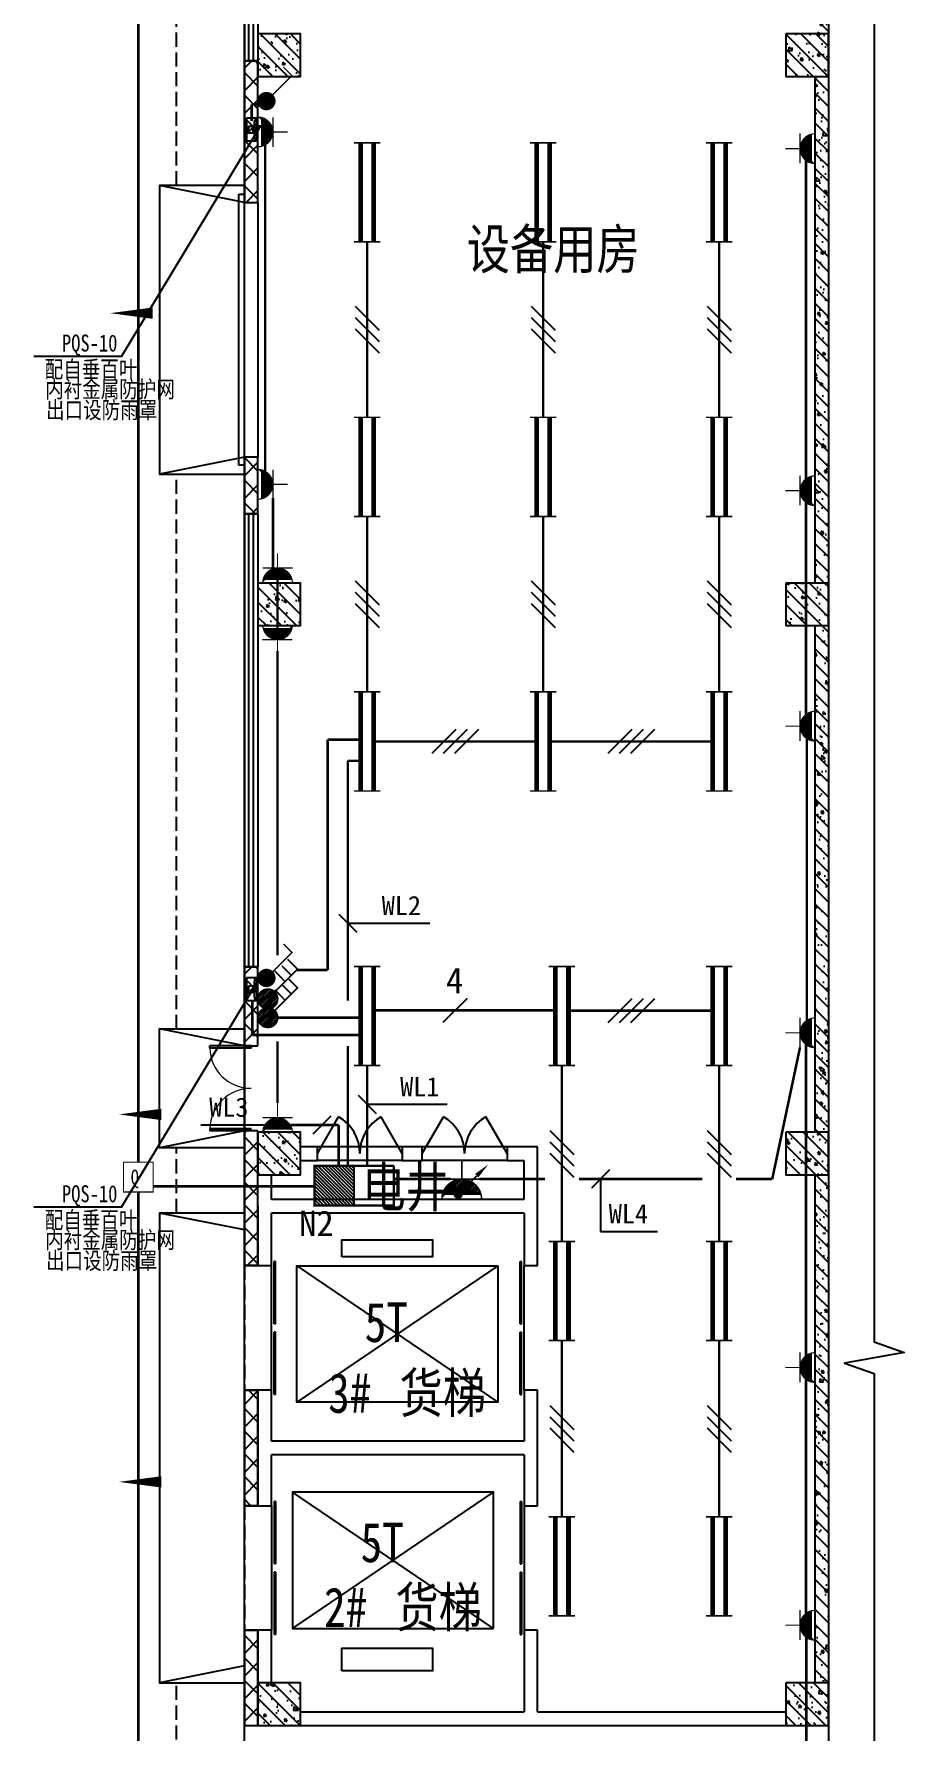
# Model space of a CAD drawing. Header units: millimetres. Extents: x -633009578 to 5705885, y -633235091 to 2571734.
# Drawn here: x 2745567 to 2760934, y 2340267 to 2370242 of the extents above; entities that cross this region are included whole.
import ezdxf

# ---------------------------------------------------------------- set-up
doc = ezdxf.new("R2010")
doc.units = ezdxf.units.MM
doc.header["$LTSCALE"] = 1000
doc.header["$MEASUREMENT"] = 0
doc.linetypes.add('DASH', pattern=[0.35, 0.25, -0.1])
doc.layers.get('0').update_dxf_attribs({"color": 9})
for name, color, linetype in [('3T_WOOD', 21, 'Continuous'), ('A-COLUM(柱)', 255, 'Continuous'), ('A-DI-S(箭头)', 76, 'Continuous'), ('A-DOOR(门）', 4, 'Continuous'), ('A-F-AREA(计算)', 5, 'Continuous'), ('A-HATH(填充)', 8, 'Continuous'), ('A-ST-O(室外)', 54, 'Continuous'), ('A-STAR(楼梯)', 51, 'Continuous'), ('A-TEXT(房间)', 243, 'Continuous'), ('A-WA-J(剪力墙)', 254, 'Continuous'), ('A-WALL(墙)', 255, 'Continuous'), ('A-WINDOW（窗）', 4, 'Continuous'), ('DUCT-排烟标注', 3, 'Continuous'), ('DUCT-排烟管设备', 7, 'Continuous'), ('DUCT-排风标注', 3, 'Continuous'), ('WALL', 9, 'Continuous'), ('电-弱电平面-箭头', 3, 'Continuous'), ('电-强电平面-标注', 3, 'Continuous'), ('电-强电平面-线缆', 3, 'Continuous'), ('设备-插座', 3, 'Continuous'), ('设备-照明', 3, 'Continuous'), ('设备-箱柜', 3, 'Continuous')]:
    doc.layers.add(name, color=color, linetype=linetype)
doc.styles.add('0HVAC', font='simhei.ttf', dxfattribs={"width": 0.8, "bigfont": 'hztxt.shx'})
doc.styles.add('ELEC-DIM', font='simhei.ttf')
doc.styles.add('IDQSTYLE', font='simhei.ttf', dxfattribs={"width": 0.707, "bigfont": 'hztxt.shx'})
doc.styles.get("Standard").update_dxf_attribs({"font": 'simhei.ttf', "bigfont": 'hztxt.shx'})
doc.styles.add('TXT', font='simhei.ttf', dxfattribs={"width": 0.8, "bigfont": 'hztxt.shx'})
pattern_1 = [(315, (0, 0), (132.5825214724777, 132.5825214724776), []), (320, (0, 0), (-47.06410123694653, -537.9451369505651), [56.25, -618.75]), (625, (0, 0), (564.1441002750089, 104.0635002097499), [45, -495]), (370.4514, (-3.922005000000009, -44.82876), (517.079656545715, -433.8820362855164), [47.8051425, -525.856584]), (316.1842, (150, -2.755455298081545e-14), (-124.1392607467639, -800.4307864692332), [84.375, -928.125]), (366.6356, (139.65501975, -66.70255875000004), (730.5884031753312, -700.9970291615274), [71.707716, -788.78475]), (621.1842000000001, (150, -2.755455298081545e-14), (730.588950693994, -700.9964588502198), [67.5, -742.5]), (291, (112.5, -75.00000000000001), (-301.9641679990041, -447.6802890888463), [56.25, -618.75]), (596, (112.5, -75.00000000000001), (543.8625337851396, -182.4864989411868), [45, -495]), (341.4514, (87.3362955, -112.30667475), (241.8978725324643, -630.1669714361175), [47.8051425, -525.856584]), (307.5, (0, 0), (249.6703903734836, -9.119891487967951), [0, -488.9999999999999, 0, -502.5, 0, -496.875]), (277.5, (0, 0), (295.8087839117703, -197.3021530816116), [0, -286.5, 0, -477.75, 0, -189.375]), (237.5, (3.072332657360922e-14, 167.25), (-16.91615380078498, -400.3668271293068), [0, -187.5, 0, -585, 0, -776.25]), (227.5, (4.450060306401695e-14, 242.25), (75.07873674923819, -437.3896270067897), [0, -243.75, 0, -388.5, 0, -551.25])]
pattern_2 = [(45, (-830357.9205473666, -3.184366441797465), (-200.0002033111466, 200.0002033111467), []), (135, (-830357.9205473666, -3.184366441797465), (-200.0002033111467, -200.0002033111466), [])]

# ---------------------------------------------------------------- blocks, each defined once
blk = doc.blocks.new('$WINLIB2D$00000001')
at = {"color": 0}
for points in [[(-0.4999999999999964, 0.5000000000000142), (-0.4999999999999964, -0.4999999999999858)], [(-0.4999999999999964, 0.5000000000000142), (0.5000000000000036, 0.5000000000000142)], [(0.5000000000000036, -0.4999999999999858), (0.5000000000000036, 0.5000000000000142)], [(0.5000000000000036, 0.1666666666666714), (-0.4999999999999964, 0.1666666666666714)], [(0.5000000000000036, -0.1666666666666572), (-0.4999999999999964, -0.1666666666666572)], [(-0.4999999999999964, -0.4999999999999858), (0.5000000000000036, -0.4999999999999858)]]:
    blk.add_lwpolyline(points, dxfattribs=at)
blk = doc.blocks.new('$DORLIB2D$00000127')
at = {"color": 0}
for points in [[(-0.5333333333328483, 0.7948983154366971), (-0.5333333333328483, 0.690405644187237)], [(-0.03333333333284827, 0.7948983154366971), (-0.5333333333328483, 0.7948983154366971)], [(-0.03333333333284827, 0.690405644187237), (-0.5333333333328483, 0.690405644187237)], [(-0.03333333333284827, 0.7948983154366971), (-0.03333333333284827, 0.690405644187237)], [(0.5333333333328483, 0.7948983154366971), (0.03333333333284827, 0.7948983154366971)], [(0.03333333333284827, 0.7948983154366971), (0.03333333333284827, 0.690405644187237)], [(0.5333333333328483, 0.690405644187237), (0.03333333333284827, 0.690405644187237)], [(0.5333333333328483, 0.7948983154366971), (0.5333333333328483, 0.690405644187237)], [(0.5, 0.4999999999999858), (-0.5, 0.4999999999999858)]]:
    blk.add_lwpolyline(points, dxfattribs=at)
blk = doc.blocks.new('$DorLib2D$00000126')
at = {"color": 0, "linetype": 'Continuous'}
for p, q in [((-0.5319999999956053, 0.5), (-0.5319999999956053, 0.900000000000091)), ((0.5320000000047003, 0.900000000000091), (0.5320000000047003, 0.5000000000002274))]:
    blk.add_line(p, q, dxfattribs=at)
at = {"color": 0, "linetype": 'DASH'}
for p, q in [((-0.5319999999956053, 0.900000000000091), (0.5320000000047003, 0.900000000000091)), ((-0.5319999999956053, 0.5), (0.5320000000047003, 0.5000000000002274))]:
    blk.add_line(p, q, dxfattribs=at)
blk = doc.blocks.new('$DorLib2D$00000231')
at = {"color": 0}
for p, q in [((-0.4999999999999947, 7.105427357601002e-15), (-0.2500000000000284, 0.4330127018921708)), ((0.5000000000000053, 7.105427357601002e-15), (0.250000000000032, 0.4330127018921708))]:
    blk.add_line(p, q, dxfattribs=at)
for centre, radius, start, end in [((-0.4999999999996803, 3.055333763768431e-13), 0.499999999999681, 0, 59.99999999996344), ((0.5000000000000426, -2.486899575160351e-14), 0.4999999999999835, 120.0000000000366, 180)]:
    blk.add_arc(centre, radius, start, end, dxfattribs=at)
blk = doc.blocks.new('$DorLib2D$00000002')
for p, q in [((-0.5, -5.684341886080802e-17), (-0.5000000000000007, 0.4875)), ((-0.4750000000000007, 0.4875), (-0.5000000000000007, 0.4875)), ((-0.475, -2.842170943040401e-17), (-0.4750000000000007, 0.4875)), ((0.475, -2.842170943040401e-17), (0.4750000000000007, 0.4875)), ((0.4750000000000007, 0.4875), (0.5000000000000007, 0.4875)), ((0.5, -5.684341886080802e-17), (0.5000000000000007, 0.4875)), ((-0.5, -5.684341886080802e-17), (-0.475, -2.842170943040401e-17)), ((0.5, -5.684341886080802e-17), (0.475, -2.842170943040401e-17))]:
    blk.add_line(p, q)
at = {"lineweight": 13}
for centre, start, end in [((-0.4875, -4.263256414560601e-17), 0, 88.53071641864632), ((0.4875, -4.263256414560601e-17), 91.4692835813537, 180)]:
    blk.add_arc(centre, 0.4875, start, end, dxfattribs=at)
blk = doc.blocks.new('_FZH')
h = blk.add_hatch()
h.set_pattern_fill('钢筋混凝土', color=256, scale=0.1, style=0)
h.set_pattern_definition([(45, (0, 0), (-0.1767766952966369, 0.1767766952966369), []), (50, (0, 0), (0.7172601826007535, -0.06275213498259512), [0.07500000000000001, -0.8250000000000001]), (355, (0, 0), (-0.138751333613, 0.7521921337000119), [0.06, -0.66]), (100.4514, (0.05977168000000001, -0.00522934), (0.5785093817140216, 0.6894395420609536), [0.06374019, -0.701142112]), (46.1842, (0, 0.2), (1.067241048625645, -0.1655190143290181), [0.1125, -1.2375]), (96.6356, (0.088936745, 0.186206693), (0.9346627055487033, 0.9741178709004418), [0.095610288, -1.051713]), (351.1842, (0, 0.2), (0.9346619451336272, 0.9741186009253247), [0.09000000000000001, -0.9900000000000001]), (21, (0.1, 0.15), (0.5969070521184617, -0.4026188906653388), [0.07500000000000001, -0.8250000000000001]), (326, (0.1, 0.15), (0.2433153319215824, 0.7251500450468529), [0.06, -0.66]), (71.4514, (0.149742233, 0.116448394), (0.84022262858149, 0.3225304967099524), [0.06374019, -0.701142112]), (37.50000000000001, (0, 0), (0.01215985531729062, 0.3328938538313115), [0, -0.652, 0, -0.67, 0, -0.6625000000000001]), (7.499999999999999, (0, 0), (0.2630695374421486, 0.3944117118823603), [0, -0.382, 0, -0.637, 0, -0.2525]), (-32.5, (-0.223, 0), (0.533822436172409, -0.02255487173437976), [0, -0.25, 0, -0.78, 0, -1.035]), (-42.5, (-0.323, 0), (0.5831861693423862, 0.1001049823323177), [0, -0.325, 0, -0.518, 0, -0.735])])
h.paths.add_polyline_path([(-0.5, -0.5), (0.5, -0.5), (0.5, 0.5), (-0.5, 0.5)])
blk.add_lwpolyline([(-0.5, -0.5), (0.5, -0.5), (0.5, 0.5), (-0.5, 0.5)], close=True)
blk = doc.blocks.new('负一层平面图9')
h = blk.add_hatch()
h.set_pattern_fill('钢筋混凝土', color=256, scale=75, angle=270, style=0)
h.set_pattern_definition(pattern_1)
h.paths.add_polyline_path([(1107326.098288365, 1687290.40672838), (1107566.098288365, 1687290.40672838), (1107566.098288361, 1696240.40672838), (1107326.098288363, 1696240.40672838)])
h = blk.add_hatch()
h.set_pattern_fill('钢筋混凝土', color=256, scale=75, angle=270, style=0)
h.set_pattern_definition(pattern_1)
h.paths.add_polyline_path([(1107326.098288366, 1677590.40672838), (1107566.098288366, 1677590.40672838), (1107566.098288361, 1686540.40672838), (1107326.098288365, 1686540.40672838)])
h = blk.add_hatch()
h.set_pattern_fill('钢筋混凝土', color=256, scale=75, angle=270, style=0)
h.set_pattern_definition(pattern_1)
h.paths.add_polyline_path([(1107326.098288368, 1667890.40672838), (1107566.098288368, 1667890.40672838), (1107566.098288361, 1676840.40672838), (1107326.098288366, 1676840.40672838)])
h = blk.add_hatch()
h.set_pattern_fill('钢筋混凝土', color=256, scale=75, angle=270, style=0)
h.set_pattern_definition(pattern_1)
h.paths.add_polyline_path([(1107566.09828836, 1667140.40672838), (1107326.09828836, 1667140.40672838), (1107326.098288361, 1658165.40672838), (1107566.098288361, 1658165.40672838)])
at = {"layer": 'A-HATH(填充)'}
h = blk.add_hatch(dxfattribs=at)
h.set_pattern_fill('多孔材料', color=256, scale=100, style=0)
h.set_pattern_definition(pattern_2)
h.paths.add_polyline_path([(1097251.09828836, 1686815.40672802), (1097251.09828836, 1684315.406728529), (1097491.09828836, 1684315.406728529), (1097491.09828836, 1686815.40672802)])
h = blk.add_hatch(dxfattribs=at)
h.set_pattern_fill('多孔材料', color=256, scale=100, style=0)
h.set_pattern_definition(pattern_2)
h.paths.add_polyline_path([(1097251.09828836, 1679815.406728529), (1097251.09828836, 1678815.406728529), (1097491.09828836, 1678815.406728529), (1097491.09828836, 1679815.406728529)])
h = blk.add_hatch(dxfattribs=at)
h.set_pattern_fill('多孔材料', color=256, scale=100, style=0)
h.set_pattern_definition(pattern_2)
h.paths.add_polyline_path([(1097251.09828836, 1670815.406728529), (1097251.09828836, 1669415.40672802), (1097491.09828836, 1669415.40672802), (1097491.09828836, 1670815.406728529)])
h = blk.add_hatch(dxfattribs=at)
h.set_pattern_fill('多孔材料', color=256, scale=100, style=0)
h.set_pattern_definition(pattern_2)
h.paths.add_polyline_path([(1097251.09828836, 1667915.406728529), (1097251.09828836, 1665535.406729037), (1097491.09828836, 1665535.406729037), (1097491.09828836, 1667915.406728529)])
h = blk.add_hatch(dxfattribs=at)
h.set_pattern_fill('多孔材料', color=256, scale=100, style=0)
h.set_pattern_definition(pattern_2)
h.paths.add_polyline_path([(1097251.09828836, 1663335.406729037), (1097251.09828836, 1661295.406728529), (1097491.09828836, 1661295.406728529), (1097491.09828836, 1663335.406729037)])
h = blk.add_hatch(dxfattribs=at)
h.set_pattern_fill('多孔材料', color=256, scale=100, style=0)
h.set_pattern_definition(pattern_2)
h.paths.add_polyline_path([(1097491.098288361, 1657415.40672838), (1097491.09828836, 1659095.406728529), (1097251.09828836, 1659095.406728529), (1097251.098288361, 1657415.40672838)])
at = {"layer": 'A-DI-S(箭头)'}
blk.add_lwpolyline([(1108377.552594071, 1727829.142712386), (1108377.552594071, 1664191.024720457), (1108902.552594071, 1663999.940347468), (1107852.552594071, 1663814.797017724), (1108377.552594071, 1663628.524720457), (1108377.552594071, 1599990.406728529)], dxfattribs=at)
for points in [[(1096544.794941775, 1682358.425277762, 0, 0, 0), (1094881.794941775, 1682358.425277762, 0, 200, 0), (1095631.794941775, 1682358.425277762, 0, 0, 0)], [(1096698.446246597, 1668206.33597418, 0, 0, 0), (1095035.446246597, 1668206.33597418, 0, 200, 0), (1095785.446246597, 1668206.33597418, 0, 0, 0)], [(1096698.446246597, 1661716.47294234, 0, 0, 0), (1095035.446246597, 1661716.47294234, 0, 200, 0), (1095785.446246597, 1661716.47294234, 0, 0, 0)]]:
    blk.add_lwpolyline(points, format="xyseb", dxfattribs=at)
at = {"layer": 'A-DOOR(门）'}
for p, q in [((1097491.098288361, 1684315.406728372), (1097491.098288361, 1679815.406728372)), ((1097251.098288361, 1669415.406728367), (1097251.098288361, 1667915.406728367)), ((1100041.098288415, 1667635.40672838), (1098541.098288415, 1667635.40672838)), ((1101891.098288387, 1667635.40672838), (1100391.098288387, 1667635.40672838)), ((1100041.098288415, 1667395.40672838), (1098541.098288415, 1667395.40672838)), ((1101891.098288387, 1667395.40672838), (1100391.098288387, 1667395.40672838))]:
    blk.add_line(p, q, dxfattribs=at)
at = {"layer": 'A-F-AREA(计算)'}
blk.add_lwpolyline([(1107566.098287924, 1589275.406728539), (1097251.098288353, 1589275.406728539), (1097251.098288353, 1725355.406728381), (1107566.098287924, 1725355.406728381)], close=True, dxfattribs=at)
at = {"layer": 'A-ST-O(室外)', "linetype": 'DASH'}
for points in [[(1096051.098288384, 1684615.406728667), (1096051.098288371, 1707015.406728445)], [(1096051.098288393, 1669715.406728217), (1096051.098288387, 1679515.407222659)], [(1096051.098288395, 1666465.406729073), (1096051.098288394, 1667615.406728372)], [(1096051.098288401, 1653665.406727061), (1096051.0982884, 1658165.40672838)]]:
    blk.add_lwpolyline(points, dxfattribs=at)
at = {"layer": 'A-STAR(楼梯)'}
for points in [[(1097251.098288362, 1684615.406728667), (1095751.098288362, 1684615.406728667), (1095751.098288362, 1679515.407222659), (1097251.098288355, 1679515.407222659)], [(1097251.098288354, 1684315.406728714), (1095751.098288351, 1684615.406234585)], [(1097251.098288354, 1679815.406728528), (1095751.098288351, 1679515.407222657)], [(1097251.098288367, 1667615.406728372), (1095751.098288367, 1667615.406728372), (1095751.098288367, 1669715.406728217), (1097251.098288361, 1669715.406728217)], [(1097251.09828836, 1669415.406728265), (1095751.098288356, 1669715.406234135)], [(1097251.09828836, 1667915.406728324), (1095751.098288356, 1667615.407222453)], [(1097251.098288362, 1666465.406729073), (1095751.098288362, 1666465.406729073), (1095751.098288362, 1658165.40672838), (1097251.098288355, 1658165.40672838)], [(1097251.098288354, 1666165.406729121), (1095751.098288351, 1666465.406234992)], [(1098175.743463216, 1665531.807054926), (1101725.743463216, 1663121.807054926)], [(1101725.743463216, 1665531.807054926), (1098175.743463216, 1663121.807054926)], [(1098103.962873291, 1659125.406728197), (1101653.962873291, 1661535.406728197)], [(1101653.962873291, 1659125.406728197), (1098103.962873291, 1661535.406728197)], [(1097251.098288365, 1658465.406234251), (1095751.098288362, 1658165.40672838)]]:
    blk.add_lwpolyline(points, dxfattribs=at)
for points in [[(1098972.214317867, 1665691.128077639), (1098972.214317867, 1665991.128077639), (1100572.214317867, 1665991.128077639), (1100572.214317867, 1665691.128077639)], [(1101725.743463216, 1665531.807054926), (1101725.743463216, 1663121.807054926), (1098175.743463216, 1663121.807054926), (1098175.743463216, 1665531.807054926)], [(1101653.962873291, 1659125.406728197), (1101653.962873291, 1661535.406728197), (1098103.962873291, 1661535.406728197), (1098103.962873291, 1659125.406728197)], [(1098972.214317867, 1658381.714975767), (1098972.214317867, 1658781.714975767), (1100572.214317867, 1658781.714975767), (1100572.214317867, 1658381.714975767)]]:
    blk.add_lwpolyline(points, close=True, dxfattribs=at)
at = {"layer": 'A-WA-J(剪力墙)'}
for p, q in [((1107326.098288399, 1686540.406727959), (1107326.098288395, 1677590.40672861)), ((1107566.098288349, 1686540.406727959), (1107566.098288406, 1677590.40672861)), ((1107326.098288363, 1676840.406727959), (1107326.098288388, 1667890.406727959)), ((1107566.098288363, 1676840.406727959), (1107566.098288399, 1667890.406727959)), ((1107326.098288389, 1667140.40672861), (1107326.098288361, 1658165.40672838)), ((1107566.098288389, 1667140.40672861), (1107566.098288361, 1658165.40672838))]:
    blk.add_line(p, q, dxfattribs=at)
at = {"layer": 'A-WALL(墙)'}
for p, q in [((1098541.098288591, 1667635.406728355), (1098241.09828792, 1667635.406728121)), ((1098541.098288591, 1667395.406728396), (1098541.098288591, 1667635.406728355)), ((1100391.098288083, 1667635.406728368), (1100041.098288591, 1667635.406728365)), ((1100041.098288591, 1667635.406728365), (1100041.098288591, 1667395.406728411)), ((1100391.098288083, 1667395.406728415), (1100391.098288083, 1667635.406728368)), ((1102431.098288768, 1667635.406728412), (1101891.098288591, 1667635.406728378)), ((1101891.098288591, 1667635.406728378), (1101891.098288591, 1667395.406728429)), ((1102431.098288655, 1666585.406729079), (1102431.098288768, 1667635.406728412)), ((1098241.09828792, 1667395.406728473), (1098541.098288591, 1667395.406728396)), ((1100041.098288591, 1667395.406728411), (1100391.098288083, 1667395.406728415)), ((1101891.098288591, 1667395.406728429), (1102191.098288587, 1667395.406728424)), ((1102191.098288587, 1666705.406729023), (1102191.098288587, 1667395.406728424)), ((1097491.098288421, 1666585.406729079), (1097491.098288421, 1667140.40672838)), ((1097731.098289026, 1666705.406729023), (1097731.098288421, 1667140.40672838)), ((1102191.098288587, 1666705.406729023), (1097731.098289026, 1666705.406729023)), ((1097491.098288421, 1666585.406729079), (1097491.098288383, 1665535.406729038)), ((1097731.098288267, 1665535.406729037), (1097731.098288355, 1666465.406729058)), ((1102191.09828859, 1666465.406729058), (1097731.098288355, 1666465.406729058)), ((1102191.09828859, 1666465.406729058), (1102191.098288604, 1665535.406729546)), ((1102431.098288563, 1665535.406729546), (1102431.098288655, 1666585.406729079)), ((1097491.098288383, 1665535.406729038), (1097731.098288267, 1665535.406729037)), ((1102191.098288604, 1665535.406729546), (1102431.098288563, 1665535.406729546)), ((1097731.098288267, 1663335.406729037), (1097491.098288383, 1663335.406729038)), ((1097491.098288383, 1663335.406729038), (1097491.098288421, 1662315.40672858)), ((1097731.098288355, 1662435.406728574), (1097731.098288267, 1663335.406729037)), ((1102431.098288563, 1663335.406729038), (1102191.098288604, 1663335.406729037)), ((1102191.098288604, 1663335.406729037), (1102191.098288591, 1662435.406728574)), ((1102431.098288656, 1662315.40672858), (1102431.098288563, 1663335.406729038)), ((1102191.098288591, 1662435.406728574), (1097731.098288355, 1662435.406728574)), ((1097491.098288421, 1662315.40672858), (1097491.098288399, 1661295.406728529)), ((1097731.098288472, 1661295.406728529), (1097731.098288481, 1662195.406728599)), ((1102191.098288613, 1662195.406728599), (1097731.098288481, 1662195.406728599)), ((1102191.098288613, 1662195.406728599), (1102191.098288648, 1661295.40672802)), ((1102431.098288701, 1661295.40672802), (1102431.098288656, 1662315.40672858)), ((1097491.098288399, 1661295.406728529), (1097731.098288472, 1661295.406728529)), ((1102191.098288648, 1661295.40672802), (1102431.098288701, 1661295.40672802)), ((1097731.098288439, 1659095.40672802), (1097491.098288399, 1659095.40672802)), ((1097491.098288399, 1659095.40672802), (1097491.098288357, 1658165.40672861)), ((1097731.098288633, 1658165.40672861), (1097731.098288439, 1659095.40672802)), ((1102431.098288677, 1659095.40672802), (1102191.098288648, 1659095.40672802)), ((1102191.098288648, 1659095.40672802), (1102191.098288614, 1657655.406728375)), ((1102431.098288604, 1657655.406728338), (1102431.098288677, 1659095.40672802)), ((1098241.098288571, 1657655.406728452), (1102191.098288614, 1657655.406728375)), ((1102431.098288604, 1657655.406728338), (1106816.098288361, 1657655.406728398)), ((1098241.098288571, 1657415.406728391), (1102311.098288657, 1657415.406728399)), ((1102311.098288657, 1657415.406728399), (1106816.098288361, 1657415.406728398))]:
    blk.add_line(p, q, dxfattribs=at)
at = {"layer": 'A-WINDOW（窗）', "linetype": 'DASH'}
for p, q in [((1097491.098288361, 1665535.406729092), (1097251.098288361, 1665535.406729092)), ((1097251.098288361, 1665535.406729092, 800), (1097251.098288361, 1663335.406729092, 800)), ((1097251.098288361, 1663335.406729092), (1097491.098288361, 1663335.406729092)), ((1097491.098288361, 1661295.406728583), (1097251.098288361, 1661295.406728583)), ((1097251.098288361, 1661295.406728583, 800), (1097251.098288361, 1659095.406728583, 800)), ((1097251.098288361, 1659095.406728583), (1097491.098288361, 1659095.406728583))]:
    blk.add_line(p, q, dxfattribs=at)
at = {"layer": 'WALL'}
for p, q in [((1097251.09828836, 1686815.40672802), (1097251.09828836, 1684315.406728529)), ((1097491.09828836, 1686815.40672802), (1097251.09828836, 1686815.40672802)), ((1097491.09828836, 1684315.406728529), (1097491.09828836, 1686815.40672802)), ((1097251.09828836, 1684315.406728529), (1097491.09828836, 1684315.406728529)), ((1097251.09828836, 1679815.406728529), (1097251.09828836, 1678815.406728529)), ((1097491.09828836, 1679815.406728529), (1097251.09828836, 1679815.406728529)), ((1097491.09828836, 1678815.406728529), (1097491.09828836, 1679815.406728529)), ((1097251.09828836, 1678815.406728529), (1097491.09828836, 1678815.406728529)), ((1097251.09828836, 1670815.406728529), (1097251.09828836, 1669415.40672802)), ((1097491.09828836, 1670815.406728529), (1097251.09828836, 1670815.406728529)), ((1097491.09828836, 1669415.40672802), (1097491.09828836, 1670815.406728529)), ((1097251.09828836, 1669415.40672802), (1097491.09828836, 1669415.40672802)), ((1097251.09828836, 1667915.406728529), (1097251.09828836, 1665535.406729037)), ((1097491.09828836, 1667915.406728529), (1097251.09828836, 1667915.406728529)), ((1097491.09828836, 1665535.406729037), (1097491.09828836, 1667915.406728529)), ((1097251.09828836, 1665535.406729037), (1097491.09828836, 1665535.406729037)), ((1097251.09828836, 1663335.406729037), (1097251.09828836, 1661295.406728529)), ((1097491.09828836, 1663335.406729037), (1097251.09828836, 1663335.406729037)), ((1097491.09828836, 1661295.406728529), (1097491.09828836, 1663335.406729037)), ((1097251.09828836, 1661295.406728529), (1097491.09828836, 1661295.406728529)), ((1097491.09828836, 1659095.406728529), (1097251.09828836, 1659095.406728529)), ((1097251.09828836, 1659095.406728529), (1097251.098288361, 1657415.40672838)), ((1097491.098288361, 1657415.40672838), (1097491.09828836, 1659095.406728529)), ((1097251.098288361, 1657415.40672838), (1097491.098288361, 1657415.40672838))]:
    blk.add_line(p, q, dxfattribs=at)
at = {"layer": 'A-COLUM(柱)', "xscale": 750, "yscale": 750, "zscale": 750, "rotation": 270}
for p in [(1097866.098288361, 1686915.40672838), (1107191.098288361, 1686915.40672838), (1097866.098288361, 1677215.40672838), (1107191.098288361, 1677215.40672838), (1097866.098288361, 1667515.40672838), (1107191.098288368, 1667515.40672838), (1097866.098288361, 1657790.40672838), (1107191.098288361, 1657790.40672838)]:
    blk.add_blockref('_FZH', p, dxfattribs=at)
at = {"layer": 'A-DOOR(门）', "extrusion": (0, 0, -1)}
for name, p, xscale, yscale, zscale, rotation in [('$DorLib2D$00000126', (-1097371.098288361, 1682065.406728372), -4500, 240, 4500, 270), ('$DorLib2D$00000002', (-1097371.098288361, 1668665.406728367), -1500, 1500, 1500, 270), ('$DORLIB2D$00000127', (-1097611.098288421, 1664435.406729073), -2200, 240, 2200, 90.00000000000001), ('$DORLIB2D$00000127', (-1102311.098288656, 1664435.406729073), 2200, 240, 2200, 269.9999999999907)]:
    blk.add_blockref(name, p, dxfattribs=dict(at, xscale=xscale, yscale=yscale, zscale=zscale, rotation=rotation))
at = {"layer": 'A-DOOR(门）', "extrusion": (0, 0, -1), "xscale": -1500, "yscale": 1500, "zscale": 1500}
for p in [(-1099291.098288415, 1667515.40672838), (-1101141.098288387, 1667515.40672838)]:
    blk.add_blockref('$DorLib2D$00000231', p, dxfattribs=at)
at = {"layer": 'A-DOOR(门）', "yscale": 240, "zscale": 2200}
for p, xscale, rotation in [((1097611.098288421, 1660195.406728118), -2200, 270), ((1102311.098288656, 1660195.406728118), 2200, 90.00000000000838)]:
    blk.add_blockref('$DORLIB2D$00000127', p, dxfattribs=dict(at, xscale=xscale, rotation=rotation))
at = {"layer": 'A-WINDOW（窗）', "yscale": 240, "rotation": 270}
for p, xscale, zscale in [((1097371.098288361, 1695815.406728404), 18000, 18000), ((1097371.098288361, 1674815.40672849), 8000, 8000)]:
    blk.add_blockref('$WINLIB2D$00000001', p, dxfattribs=dict(at, xscale=xscale, zscale=zscale))
at = {"layer": 'A-TEXT(房间)', "color": 4, "style": 'TXT', "width": 0.8}
for s, p in [('设备用房', (1101178.936826035, 1683140.536405807)), ('电井', (1099335.008104631, 1666572.355193724)), ('5T', (1099377.233110188, 1664186.385846089)), ('3#', (1098730.992474876, 1662937.09524329)), ('货梯', (1099990.992474876, 1662937.09524329)), ('5T', (1099305.452520263, 1660297.643317109)), ('2#', (1098659.211884951, 1659152.0700907)), ('货梯', (1099919.211884951, 1659152.0700907))]:
    blk.add_text(s, height=700, dxfattribs=at).set_placement(p)
blk = doc.blocks.new('HC000067')
at = {"color": 0, "linetype": 'Continuous'}
for points, const_width in [([(6.25, 0.8328412808464349), (-6.250000000000057, 0.8328412808464349)], 0.6), ([(-6.250000000000057, 1.65), (-6.250000000000057, -1.650000000000057)], 0.2), ([(6.25, 1.65), (6.25, -1.650000000000057)], 0.2), ([(6.25, -0.8328412808464352), (-6.250000000000057, -0.8328412808464352)], 0.6)]:
    blk.add_lwpolyline(points, dxfattribs=dict(at, const_width=const_width))
at = {"color": 0, "style": 'IDQSTYLE', "width": 0.7}
blk.add_attdef('PSFHATT', (8.25, -1.650000000000057), '', height=2.5, dxfattribs=at)
blk = doc.blocks.new('*X155')
at = {"color": 0, "linetype": 'Continuous'}
for p, q in [((261.9988066744281, 135.850956910748), (263.2375091559566, 137.0896593922765)), ((262.0234026256783, 135.5927101495236), (263.4957559171792, 137.0650634410244)), ((262.0463461952987, 136.1813391440932), (262.9071269225657, 137.0421198713602)), ((262.0884022348038, 135.3748670461744), (263.7135990205094, 137.00006383188)), ((262.1829592200917, 135.1865813189878), (263.9018847477136, 136.9055068466096)), ((262.3023466942452, 135.0231260806666), (264.0653399860179, 136.7861193724393)), ((262.4446987243758, 134.8826353983226), (264.205830668362, 136.6437673423088)), ((262.6100901587723, 134.7651841202445), (264.3232819464568, 136.478375907929)), ((262.8005700291263, 134.6728212781239), (264.4156447885779, 136.2878960375755)), ((263.0211904412342, 134.6105989777572), (264.4778670889456, 136.0672756254685)), ((263.2836307586351, 134.5901965826834), (264.4982694840214, 135.8048353080697)), ((263.6234742990336, 134.6471974106073), (264.4412686561033, 135.464991767677))]:
    blk.add_line(p, q, dxfattribs=at)
blk = doc.blocks.new('HC000111')
at = {"color": 0, "linetype": 'Continuous', "const_width": 0.2}
for points in [[(0.8838834764831975, 2.133883476483163), (3.750000000000091, 5), (5.000000000000091, 3.75)], [(2.898879886034229, 4.275409520972289), (4.191507707965946, 3.019373591507303)], [(2.221789122165297, 3.388795923702901), (3.514416944097014, 2.132759994237858)]]:
    blk.add_lwpolyline(points, dxfattribs=at)
blk.add_lwpolyline([(0.8838834764833108, 0.3661165235168934, 0.1989123673796338), (1.250000000000034, 1.250000000000057, 0.1989123673796269), (0.8838834764832544, 2.13388347648322, 0.1989123673796352), (9.12880881998035e-14, 2.5, 0.1989123673796539), (-0.8838834764830719, 2.13388347648322, 0.1989123673796721), (-1.249999999999966, 1.250000000000057, 0.1989123673796564), (-0.8838834764831855, 0.3661165235168368, 0.198912367379673), (9.087175456556906e-14, 0, 0.198912367379652)], format="xyb", close=True, dxfattribs=at)
at = {"color": 0, "linetype": 'Continuous'}
blk.add_blockref('*X155', (-263.2487560761181, -134.5897099905746), dxfattribs=at)
at = {"color": 0, "style": 'IDQSTYLE', "width": 0.7}
blk.add_attdef('PSFHATT', (7.000000000000091, -1e-08), '', height=2.5, dxfattribs=at)
blk = doc.blocks.new('HC000820')
at = {"color": 0, "linetype": 'Continuous', "const_width": 0.2}
blk.add_lwpolyline([(-2.500000000000028, 2.5), (2.500000000000028, 2.5), (2.500000000000028, -2.5), (-2.500000000000028, -2.5)], close=True, dxfattribs=at)
at = {"color": 0, "style": 'IDQSTYLE', "width": 0.7}
for tag, p in [('Q', (-1.268656712207675, -1.250300357780837)), ('PSFHATT', (4.500000000000028, -2.5))]:
    blk.add_attdef(tag, p, '', height=2.5, dxfattribs=at)
blk = doc.blocks.new('*X164')
at = {"color": 0, "linetype": 'Continuous'}
for p, q in [((159.595646846908, 156.7672197221619), (159.6233466819307, 156.7949195571846)), ((159.6640079704214, 156.5527381332005), (159.9061893944054, 156.7949195571846)), ((159.747532531186, 156.3534199814905), (160.18903210688, 156.7949195571846)), ((159.8446775338837, 156.1677222717137), (160.4718748193546, 156.7949195571846)), ((159.9544025265515, 155.9946045519069), (160.7547175318292, 156.7949195571846)), ((160.0760273856543, 155.833386698535), (161.0375602443038, 156.7949195571846)), ((160.2091522122192, 155.6836688126253), (161.3204029567785, 156.7949195571846)), ((160.3536147760518, 155.5452886639833), (161.6032456692531, 156.7949195571846)), ((160.5094741859558, 155.4183053614127), (161.8860883817277, 156.7949195571846)), ((160.6770167777584, 155.3030052407406), (162.1689310942023, 156.7949195571846)), ((160.8567856433337, 155.1999313938414), (162.451773806677, 156.7949195571846)), ((161.0496413096342, 155.1099443476672), (162.7346165191516, 156.7949195571846)), ((161.2568708631404, 155.0343311886988), (163.0174592316262, 156.7949195571846)), ((161.4803825063601, 154.9750001194438), (163.3003019441008, 156.7949195571846)), ((161.7230685552892, 154.9348434558983), (163.5831446565754, 156.7949195571846)), ((161.9895441276247, 154.9184763157592), (163.86598736905, 156.7949195571846)), ((162.2878715788766, 154.9339610545365), (164.4937876543064, 157.1398771299663)), ((162.6346011340941, 154.9978478972794), (164.4299008115636, 156.7931475747489)), ((163.0778250055067, 155.1582290562173), (164.2695196526256, 156.3499237033363))]:
    blk.add_line(p, q, dxfattribs=at)
blk = doc.blocks.new('HC000134')
at = {"color": 0, "linetype": 'Continuous', "const_width": 0.2}
blk.add_lwpolyline([(-2.5, 5, 0.198912367379654), (-1.767766952966213, 3.232233047033674, 0.1989123673796558), (-4.592273826913179e-16, 2.5, 0.1989123673796559), (1.767766952966213, 3.232233047033674, 0.1989123673796541), (2.5, 4.999999999999999)], format="xyb", dxfattribs=at)
for points in [[(-2.421006983541702, 4.37652170395188), (2.421006983541702, 4.37652170395188)], [(-2.549372027147456, 2.476391871554483), (2.483025305961291, 2.476391871554483)], [(0, 2.5), (0, 0)]]:
    blk.add_lwpolyline(points, dxfattribs=at)
at = {"color": 0, "linetype": 'Continuous'}
blk.add_blockref('*X164', (-162.0093508556101, -152.4183978532327), dxfattribs=at)
at = {"color": 0, "style": 'IDQSTYLE', "width": 0.7}
blk.add_attdef('PSFHATT', (4.500000010000001, 0), '', height=2.5, dxfattribs=at)
blk = doc.blocks.new('*X153')
at = {"color": 0, "linetype": 'Continuous'}
for p, q in [((234.7655414724513, 317.9212989399893), (239.3433150387835, 322.4990725063215)), ((234.7655414724513, 318.3455630087012), (238.9190509700716, 322.4990725063215)), ((234.7655414724513, 318.7698270774131), (238.4947869013596, 322.4990725063215)), ((234.7655414724513, 319.1940911461251), (238.0705228326477, 322.4990725063215)), ((234.7655414724513, 319.618355214837), (237.6462587639358, 322.4990725063215)), ((234.7655414724513, 320.0426192835489), (237.2219946952239, 322.4990725063215)), ((234.7655414724513, 320.4668833522609), (236.797730626512, 322.4990725063215)), ((234.7655414724513, 320.8911474209728), (236.3734665578, 322.4990725063215)), ((234.7655414724513, 321.3154114896847), (235.9492024890881, 322.4990725063215)), ((234.7655414724513, 321.7396755583966), (235.5249384203761, 322.4990725063215)), ((234.7655414724513, 322.1639396271086), (235.1006743516642, 322.4990725063215)), ((234.7675791074955, 317.4990725063215), (239.7655414724513, 322.4970348712774)), ((235.1918431762074, 317.4990725063215), (239.7655414724513, 322.0727708025654)), ((235.6161072449193, 317.4990725063215), (239.7655414724513, 321.6485067338535)), ((236.0403713136312, 317.4990725063215), (239.7655414724513, 321.2242426651416)), ((236.4646353823431, 317.4990725063215), (239.7655414724513, 320.7999785964296)), ((236.8888994510551, 317.4990725063215), (239.7655414724513, 320.3757145277177)), ((237.313163519767, 317.4990725063215), (239.7655414724513, 319.9514504590058)), ((237.7374275884789, 317.4990725063215), (239.7655414724513, 319.5271863902939)), ((238.1616916571909, 317.4990725063215), (239.7655414724513, 319.1029223215819)), ((238.5859557259028, 317.4990725063215), (239.7655414724513, 318.67865825287)), ((239.0102197946147, 317.4990725063215), (239.7655414724513, 318.2543941841581)), ((239.4344838633266, 317.4990725063215), (239.7655414724513, 317.8301301154461))]:
    blk.add_line(p, q, dxfattribs=at)
blk = doc.blocks.new('HC000435')
at = {"color": 0, "linetype": 'Continuous'}
blk.add_line((2.5, 0), (-2.5, 0), dxfattribs=at)
at = {"color": 0, "linetype": 'Continuous', "const_width": 0.3}
for points in [[(2.5, 0), (2.5, 5), (-2.5, 5)], [(-2.5, 5), (-2.5, 0)], [(-2.5, 0), (-2.5, -5), (2.5, -5), (2.5, 0)]]:
    blk.add_lwpolyline(points, dxfattribs=at)
at = {"color": 0, "linetype": 'Continuous'}
blk.add_blockref('*X153', (-237.2655414724513, -322.4990725063215), dxfattribs=at)
at = {"color": 0, "style": 'IDQSTYLE', "width": 0.7}
blk.add_attdef('PSFHATT', (4.500000000000028, -5), '', height=2.5, dxfattribs=at)
blk = doc.blocks.new('*X130')
at = {"color": 0, "linetype": 'Continuous'}
for p, q in [((192.587376364835, 446.7215535232801), (193.8713933576327, 448.0055705160779)), ((192.6509968705344, 446.3609099602676), (194.2320369206452, 447.9419500103785)), ((192.6864539319484, 447.2448951591055), (193.3480517218074, 447.9064929489645)), ((192.7889704286661, 446.0746194496875), (194.5183274312254, 447.8039764522467)), ((192.9823694457329, 445.8437543980423), (194.7491924828706, 447.61057743518)), ((193.2275231399996, 445.664644023597), (194.9283028573159, 447.3654237409133)), ((193.5311577474, 445.5440145622856), (195.0489323186273, 447.0617891335129)), ((193.9202347052458, 445.5088274514194), (195.0841194294935, 446.6727121756671)), ((194.6075199946775, 445.7718486721392), (194.8210982087737, 445.9854268862354))]:
    blk.add_line(p, q, dxfattribs=at)
blk = doc.blocks.new('HC001441')
at = {"color": 0, "linetype": 'Continuous'}
blk.add_line((0, -0.05776119327242668), (3.105492900474815, 3.117216328523909), dxfattribs=at)
blk.add_lwpolyline([(3.105492900474815, 3.117216328523909, 0.8, 0, 0), (5.057392361378561, 5.003787405167827, 0, 0, 0)], format="xyseb", dxfattribs=at)
blk.add_circle((0, 0), 0.625, dxfattribs=at)
at = {"color": 0, "linetype": 'Continuous', "xscale": 0.5, "yscale": 0.5, "zscale": 0.5}
blk.add_blockref('*X130', (-96.91845018383279, -223.3780232566237), dxfattribs=at)
at = {"color": 0, "style": 'IDQSTYLE', "width": 0.7}
blk.add_attdef('PSFHATT', (7.057392361378561, -0.62500001), '', height=2.5, dxfattribs=at)
blk = doc.blocks.new('$轴流风机$00000011')
for p, q in [((-500, 500, 1e-08), (-500, -500, 1e-08)), ((500, 500, 1e-08), (-500, 500, 1e-08)), ((-339.4800092864898, 134.6796910074772, 1e-08), (-339.4800092864898, -134.6796910074772, 1e-08)), ((87.95522044965765, 134.6796910074772, 1e-08), (-339.4800092864898, 134.6796910074772, 1e-08)), ((87.95522044965765, -134.6796910074772, 1e-08), (87.95522044965765, 134.6796910074772, 1e-08)), ((87.95522044965765, 0, 1e-08), (288.4946038684575, 0, 1e-08)), ((500, -500, 1e-08), (500, 500, 1e-08)), ((-500, -500, 1e-08), (500, -500, 1e-08)), ((-339.4800092864898, -134.6796910074772, 1e-08), (87.95522044965765, -134.6796910074772, 1e-08))]:
    blk.add_line(p, q)
for centre, radius, start, end in [((633.07206670288, 238.2729985965852, 1e-08), 465.0358888982827, 168.1126115914812, 180), ((633.07206670288, 238.2729985965852, 1e-08), 465.0358888974643, 180, 191.8873884085187), ((462.4428888200782, 274.1909822780144, 1e-08), 290.6672624295167, 153.0603398671826, 168.1126115914812), ((462.4428888200782, 202.3550149151561, 1e-08), 290.6672624290152, 191.8873884085187, 206.9396601328174), ((355.1290658579092, 328.7278263123881, 1e-08), 170.2906702038428, 129.1821255884627, 153.0603398671826), ((355.1290658579092, 147.8181708826014, 1e-08), 170.2906702042031, 206.9396601328174, 230.8178744115374), ((288.4946038684575, 410.4818086252635, 1e-08), 64.8209345055534, 90, 129.1821255884627), ((288.4946038684575, 66.06418856972596, 1e-08), 64.82093450569862, 230.8178744115374, 270), ((288.4946038684575, 410.4818086252635, 1e-08), 64.82093450552276, 50.81787441153735, 90), ((288.4946038684575, 66.06418856972596, 1e-08), 64.82093450561933, 270, 309.1821255884627), ((221.8601418790058, 328.7278263123881, 1e-08), 170.2906702037323, 26.93966013281736, 50.81787441153735), ((221.8601418790058, 147.8181708826014, 1e-08), 170.2906702039885, 309.1821255884627, 333.0603398671827), ((114.5463189241127, 274.1909822780144, 1e-08), 290.6672624295164, 11.88738840851878, 26.93966013281736), ((114.5463189241127, 202.3550149151561, 1e-08), 290.6672624293529, 333.0603398671827, 348.1126115914813), ((-56.08285895868903, 238.2729985965852, 1e-08), 465.0358888982828, 0, 11.88738840851878), ((-56.08285895868903, 238.2729985965852, 1e-08), 465.035888898019, 348.1126115914813, 0), ((633.07206670288, -238.2729985965852, 1e-08), 465.0358888974643, 168.1126115914812, 180), ((633.07206670288, -238.2729985965852, 1e-08), 465.0358888982922, 180, 191.8873884085187), ((462.4428888200782, -202.3550149151561, 1e-08), 290.6672624290063, 153.0603398671826, 168.1126115914812), ((462.4428888200782, -274.1909822780144, 1e-08), 290.6672624295167, 191.8873884085187, 206.9396601328174), ((355.1290658579092, -147.8181708826014, 1e-08), 170.2906702042102, 129.1821255884627, 153.0603398671826), ((355.1290658579092, -328.7278263123881, 1e-08), 170.2906702038428, 206.9396601328174, 230.8178744115374), ((288.4946038684575, -66.06418856972596, 1e-08), 64.82093450570038, 90, 129.1821255884627), ((288.4946038684575, -410.4818086252635, 1e-08), 64.82093450555568, 230.8178744115374, 270), ((288.4946038684575, -66.06418856972596, 1e-08), 64.82093450561933, 50.81787441153735, 90), ((288.4946038684575, -410.4818086252635, 1e-08), 64.82093450552276, 270, 309.1821255884627), ((221.8601418790058, -147.8181708826014, 1e-08), 170.290670203996, 26.93966013281736, 50.81787441153735), ((221.8601418790058, -328.7278263123881, 1e-08), 170.2906702037334, 309.1821255884627, 333.0603398671827), ((114.5463189241127, -202.3550149151561, 1e-08), 290.6672624293437, 11.88738840851878, 26.93966013281736), ((114.5463189241127, -274.1909822780144, 1e-08), 290.6672624295169, 333.0603398671827, 348.1126115914813), ((-56.08285895868903, -238.2729985965852, 1e-08), 465.035888898019, 0, 11.88738840851878), ((-56.08285895868903, -238.2729985965852, 1e-08), 465.0358888982919, 348.1126115914813, 0)]:
    blk.add_arc(centre, radius, start, end)
for p in [(-500, 0, 1e-08), (500, 0, 1e-08)]:
    blk.add_point(p)
blk = doc.blocks.new('*X169')
at = {"color": 0, "linetype": 'Continuous'}
for p, q in [((261.9988066744281, 135.850956910748), (263.2375091559566, 137.0896593922765)), ((262.0234026256783, 135.5927101495236), (263.4957559171792, 137.0650634410244)), ((262.0463461952987, 136.1813391440932), (262.9071269225657, 137.0421198713602)), ((262.0884022348038, 135.3748670461744), (263.7135990205094, 137.00006383188)), ((262.1829592200917, 135.1865813189878), (263.9018847477136, 136.9055068466096)), ((262.3023466942452, 135.0231260806666), (264.0653399860179, 136.7861193724393)), ((262.4446987243758, 134.8826353983226), (264.205830668362, 136.6437673423088)), ((262.6100901587723, 134.7651841202445), (264.3232819464568, 136.478375907929)), ((262.8005700291263, 134.6728212781239), (264.4156447885779, 136.2878960375755)), ((263.0211904412342, 134.6105989777572), (264.4778670889456, 136.0672756254685)), ((263.2836307586351, 134.5901965826834), (264.4982694840214, 135.8048353080697)), ((263.6234742990336, 134.6471974106073), (264.4412686561033, 135.464991767677))]:
    blk.add_line(p, q, dxfattribs=at)
blk = doc.blocks.new('HC000097')
at = {"color": 0, "linetype": 'Continuous', "const_width": 0.2}
blk.add_lwpolyline([(0.8838834764831975, 2.133883476483163), (3.750000000000091, 5), (5.000000000000091, 3.75)], dxfattribs=at)
blk.add_lwpolyline([(0.8838834764833108, 0.3661165235168934, 0.1989123673796338), (1.250000000000034, 1.250000000000057, 0.1989123673796269), (0.8838834764832544, 2.13388347648322, 0.1989123673796352), (9.128895556154148e-14, 2.5, 0.1989123673796539), (-0.8838834764830719, 2.13388347648322, 0.1989123673796721), (-1.249999999999966, 1.250000000000057, 0.1989123673796564), (-0.8838834764831855, 0.3661165235168368, 0.198912367379673), (9.087175456556906e-14, 0, 0.198912367379652)], format="xyb", close=True, dxfattribs=at)
at = {"color": 0, "linetype": 'Continuous'}
blk.add_blockref('*X169', (-263.2487560761181, -134.5897099905746), dxfattribs=at)
at = {"color": 0, "style": 'IDQSTYLE', "width": 0.7}
blk.add_attdef('PSFHATT', (7.000000000000091, -1e-08), '', height=2.5, dxfattribs=at)

msp = doc.modelspace()

# ---------------------------------------------------------------- linework, layer by layer
at = {"layer": 'DUCT-排烟标注'}
for p, q in [((2747114.679414907, 2364544.276025762), (2749555.059047634, 2368597.517116864)), ((2747114.679414907, 2364544.276025762), (2745566.961507117, 2364544.276025762)), ((2747114.679414907, 2349518.686926618), (2749555.059047634, 2353571.928017721)), ((2747114.679414907, 2349518.686926618), (2745566.961507117, 2349518.686926618))]:
    msp.add_line(p, q, dxfattribs=at)
at = {"layer": 'DUCT-排风标注'}
for points in [[(2749322.955049491, 2368397.517116864, 0, 0, 0), (2749172.955049491, 2368397.517116864, 100, 0, 0), (2749022.955049491, 2368397.517116864, 0, 0, 0)], [(2749322.955049491, 2353371.928017721, 0, 0, 0), (2749172.955049491, 2353371.928017721, 100, 0, 0), (2749022.955049491, 2353371.928017721, 0, 0, 0)]]:
    msp.add_lwpolyline(points, format="xyseb", dxfattribs=at)
at = {"layer": '电-强电平面-标注'}
for p, q in [((2751239.989681801, 2365432.79398014), (2751664.253750511, 2365008.529911427)), ((2754348.323015133, 2365432.79398014), (2754772.587083844, 2365008.529911427)), ((2757456.656348466, 2365432.79398014), (2757880.920417177, 2365008.529911427)), ((2751239.989681801, 2365232.79398014), (2751664.253750511, 2364808.529911427)), ((2751239.989681801, 2365032.79398014), (2751664.253750511, 2364608.529911427)), ((2754348.323015133, 2365232.79398014), (2754772.587083844, 2364808.529911427)), ((2754348.323015133, 2365032.79398014), (2754772.587083844, 2364608.529911427)), ((2757456.656348466, 2365232.79398014), (2757880.920417177, 2364808.529911427)), ((2757456.656348466, 2365032.79398014), (2757880.920417177, 2364608.529911427)), ((2751239.989681861, 2360582.793980144), (2751664.253750572, 2360158.529911431)), ((2754348.323015198, 2360582.793980144), (2754772.587083908, 2360158.529911431)), ((2757456.656348533, 2360582.793980144), (2757880.920417244, 2360158.529911431)), ((2751239.989681861, 2360382.793980144), (2751664.253750572, 2359958.529911431)), ((2754348.323015198, 2360382.793980144), (2754772.587083908, 2359958.529911431)), ((2757456.656348533, 2360382.793980144), (2757880.920417244, 2359958.529911431)), ((2751239.989681862, 2360182.793980144), (2751664.253750572, 2359758.529911431)), ((2754348.323015198, 2360182.793980144), (2754772.587083908, 2359758.529911431)), ((2757456.656348533, 2360182.793980144), (2757880.920417244, 2359758.529911431)), ((2753018.42041706, 2357957.793980077), (2752594.156348346, 2357533.529911366)), ((2753218.42041706, 2357957.793980077), (2752794.156348346, 2357533.529911366)), ((2753418.42041706, 2357957.793980077), (2752994.156348346, 2357533.529911366)), ((2756126.753750393, 2357957.793980077), (2755702.489681679, 2357533.529911366)), ((2756326.753750393, 2357957.793980077), (2755902.489681679, 2357533.529911366)), ((2756526.753750393, 2357957.793980077), (2756102.489681679, 2357533.529911366)), ((2750951.287265382, 2354694.828513615), (2751269.485316916, 2354376.630462081)), ((2751110.386291149, 2354535.729487848), (2751563.463763074, 2354535.729487848)), ((2751563.463763074, 2354535.729487848), (2752558.400471935, 2354535.729487848)), ((2753215.613763573, 2353208.870940517), (2752791.349694862, 2352784.606871804)), ((2756126.753750513, 2353202.890270333), (2755702.489681799, 2352778.626201623)), ((2756326.753750513, 2353202.890270333), (2755902.489681799, 2352778.626201623)), ((2756526.753750513, 2353202.890270333), (2756102.489681799, 2352778.626201623)), ((2751293.02269031, 2351496.011139424), (2751611.220741844, 2351177.81308789)), ((2751452.121716077, 2351336.912113657), (2751888.469114264, 2351336.912113657)), ((2751888.469114264, 2351336.912113657), (2752864.418481352, 2351336.912113657)), ((2749511.070264672, 2350970.549203216), (2748516.133555812, 2350970.549203216)), ((2750653.368484299, 2350970.549203216), (2749511.070264672, 2350970.549203216)), ((2750812.467510066, 2351129.648228982), (2750494.269458532, 2350811.450177449)), ((2754678.681395703, 2350876.543980204), (2755102.945464413, 2350452.27991149)), ((2754678.681395703, 2350676.543980204), (2755102.945464413, 2350252.27991149)), ((2757456.656348533, 2350876.543980204), (2757880.920417244, 2350452.27991149)), ((2757456.656348533, 2350676.543980204), (2757880.920417244, 2350252.27991149)), ((2754678.681395703, 2350476.543980204), (2755102.945464413, 2350052.27991149)), ((2757456.656348533, 2350476.543980204), (2757880.920417244, 2350052.27991149)), ((2755732.532342126, 2350177.111757026), (2755414.334290592, 2349858.913705492)), ((2755573.433316359, 2350018.012731259), (2755573.433316359, 2349092.065740649)), ((2755573.433316359, 2349092.065740649), (2756581.66116446, 2349092.065740649)), ((2754678.681395639, 2346020.293980144), (2755102.94546435, 2345596.029911431)), ((2757456.656348467, 2346020.293980144), (2757880.920417178, 2345596.029911431)), ((2754678.681395639, 2345820.293980144), (2755102.94546435, 2345396.029911431)), ((2754678.681395639, 2345620.293980144), (2755102.94546435, 2345196.029911431)), ((2757456.656348467, 2345820.293980144), (2757880.920417178, 2345396.029911431)), ((2757456.656348467, 2345620.293980144), (2757880.920417178, 2345196.029911431))]:
    msp.add_line(p, q, dxfattribs=at)
at = {"layer": '电-强电平面-线缆', "color": 1, "linetype": 'Continuous', "const_width": 45}
for points in [[(2747410.491903901, 2350314.145991884), (2747410.491903901, 2392710.917062921)], [(2749651.315019848, 2362516.7298879), (2749651.315019848, 2368281.783223018)], [(2759203.549641982, 2362384.644883127), (2759203.549641982, 2368008.004476639)], [(2751452.121716156, 2363470.661945781), (2751452.121716156, 2366570.661945785)], [(2754560.455049489, 2363470.661945781), (2754560.455049489, 2366570.661945785)], [(2757668.788382822, 2363470.661945781), (2757668.788382822, 2366570.661945785)], [(2749789.172199881, 2360810.603502193), (2749789.172199881, 2362048.221986408)], [(2751452.121716217, 2358620.661945787), (2751452.121716217, 2361720.661945787)], [(2754560.455049553, 2358620.661945787), (2754560.455049553, 2361720.661945787)], [(2757668.788382889, 2358620.661945787), (2757668.788382889, 2361720.661945787)], [(2759203.549641982, 2358225.270782933), (2759203.549641982, 2361965.040217865)], [(2749869.529115971, 2359741.906510092), (2749869.529115971, 2360611.089869791)], [(2749869.529115915, 2353969.019561755), (2749869.529115915, 2359342.367043741)], [(2750753.806086555, 2353707.805009995), (2750753.806086555, 2357775.86459414)], [(2750753.806086555, 2357775.86459414), (2751335.523936758, 2357775.86459414)], [(2751568.719495356, 2357745.661945722), (2754443.857270051, 2357745.661945722)], [(2754677.052828688, 2357745.661945722), (2757552.190603384, 2357745.661945722)], [(2759216.390482509, 2352819.215456272), (2759216.390482509, 2357796.687238418)], [(2751110.386291149, 2353168.688467038), (2751110.386291149, 2357404.91735383)], [(2751110.386291149, 2357404.91735383), (2751335.523936758, 2357404.91735383)], [(2750207.286750797, 2353707.805009995), (2750753.806086555, 2353707.805009995)], [(2749872.955049491, 2352868.688467038), (2751335.523936758, 2352868.688467038)], [(2751568.719495396, 2352996.73890616), (2754774.215650577, 2352996.73890616)], [(2755007.411209313, 2352990.758235978), (2757552.190603504, 2352990.758235978)], [(2749869.529115915, 2351359.785703599), (2749869.529115915, 2352449.141595892)], [(2751110.386291149, 2350251.346064592), (2751110.386291149, 2352367.600054279)], [(2758606.407533485, 2350018.012731259), (2759096.466898925, 2352339.716587262)], [(2759203.549641982, 2346898.170245927), (2759203.549641982, 2352390.631911757)], [(2751452.121716077, 2350251.346064592), (2751452.121716077, 2352020.66194572)], [(2754890.813430058, 2348914.411945847), (2754890.813430058, 2352014.411945847)], [(2757668.788382889, 2348914.411945847), (2757668.788382889, 2352014.411945847)], [(2750101.262378254, 2350970.549203216), (2750947.824670733, 2350970.549203216)], [(2750947.824670733, 2350251.346064592), (2750947.824670733, 2350970.549203216)], [(2751924.427248907, 2350018.012731259), (2752926.480215082, 2350018.012731259)], [(2753434.823767709, 2350018.012731259), (2754590.813430058, 2350018.012731259)], [(2755190.813430058, 2350018.012731259), (2757368.788382889, 2350018.012731259)], [(2757968.788382889, 2350018.012731259), (2758606.407533485, 2350018.012731259)], [(2747410.491903889, 2311696.222604193), (2747410.491903901, 2349789.145991884)], [(2747672.991903901, 2349888.571465635), (2750524.427248907, 2349888.571465635)], [(2754890.813429995, 2344051.911945787), (2754890.813429995, 2347164.411945787)], [(2757668.788382823, 2344051.911945787), (2757668.788382823, 2347164.411945787)], [(2759203.549641982, 2342346.402362695), (2759203.549641982, 2346478.565580665)], [(2759207.519332828, 2339272.006162772), (2759207.519332828, 2341923.966760434)]]:
    msp.add_lwpolyline(points, dxfattribs=at)
at = {"layer": '电-强电平面-线缆', "color": 6, "linetype": 'ByBlock', "const_width": 45}
for points in [[(2749413.85454374, 2368998.536661841), (2749534.689941095, 2368998.536661841)], [(2749413.85454374, 2368998.536661841), (2749413.85454374, 2368702.936805655)], [(2749487.438797882, 2368611.431280793), (2749589.658567479, 2368611.431280793)], [(2749422.955049491, 2353171.928017721), (2749422.955049491, 2352562.282374721)], [(2749422.955049491, 2352562.282374721), (2751309.350379547, 2352562.282374721)]]:
    msp.add_lwpolyline(points, dxfattribs=at)

# ---------------------------------------------------------------- block references
at = {"layer": '3T_WOOD'}
msp.add_blockref('负一层平面图9', (1652031.856761131, 682952.070850966), dxfattribs=at)
at = {"layer": 'DUCT-排烟管设备', "xscale": 0.2, "yscale": 0.4, "zscale": 1600}
for p in [(2749422.955049491, 2368552.213249461, -1.6e-05), (2749422.955049491, 2353371.928017721, -1.6e-05)]:
    msp.add_blockref('$轴流风机$00000011', p, dxfattribs=at)
at = {"layer": '电-弱电平面-箭头', "color": 4, "xscale": 105, "yscale": 105, "zscale": 105}
msp.add_blockref('HC001441', (2753060.490179002, 2349749.62344414), dxfattribs=at)
at = {"layer": '设备-插座'}
for p, xscale, yscale, zscale, rotation in [((2750049.193346394, 2368511.448915141), 105, 105, 105, 90), ((2758836.445752412, 2368217.706809271), 105, 105, 105, 270), ((2750049.193346394, 2362287.064195777), 105, 105, 105, 90), ((2758836.445752412, 2362174.842550497), 105, 105, 105, 270), ((2749869.529115915, 2361070.624648706), 105, 105, 105, 180), ((2758836.445752412, 2358015.468450302), 105, 105, 105, 270), ((2758836.445752412, 2352600.434244388), 105, 105, 105, 270), ((2749869.529115915, 2351359.785703599), 105, 105, 105, 180), ((2753122.429392142, 2350362.336483475), 140, 140, 140, 180), ((2758836.445752412, 2346688.367913296), 105, 105, 105, 270), ((2758836.445752412, 2342136.600030065), 105, 105, 105, 270)]:
    msp.add_blockref('HC000134', p, dxfattribs=dict(at, xscale=xscale, yscale=yscale, zscale=zscale, rotation=rotation))
at = {"layer": '设备-插座', "xscale": 105, "yscale": 105, "zscale": 105}
msp.add_blockref('HC000134', (2749869.529115975, 2359282.371731177), dxfattribs=at)
at = {"layer": '设备-照明'}
for name, p, xscale, yscale, zscale, rotation in [('HC000097', (2749522.955049515, 2369056.69815936), -120, 120, 120, 270), ('HC000067', (2751452.121716196, 2367445.66194578), 140, 140, 140, 90), ('HC000067', (2754560.45504951, 2367445.66194578), 140, 140, 140, 90), ('HC000067', (2757668.788382704, 2367445.66194578), 140, 140, 140, 90), ('HC000067', (2751452.121716077, 2362595.66194578), 140, 140, 140, 90), ('HC000067', (2754560.45504951, 2362595.661945839), 140, 140, 140, 90), ('HC000067', (2757668.788382823, 2362595.661945839), 140, 140, 140, 90), ('HC000067', (2751452.121716077, 2357745.66194572), 140, 140, 140, 90), ('HC000067', (2754560.45504939, 2357745.66194578), 140, 140, 140, 90), ('HC000067', (2757668.788382704, 2357745.66194572), 140, 140, 140, 90), ('HC000097', (2749522.955049515, 2353568.992932315), -120, 120, 120, 270), ('HC000111', (2749522.955049491, 2353198.473308688), -140, 140, 140, 270.0000000000001), ('HC000067', (2751452.121716077, 2352895.66194572), 140, 140, 140, 90), ('HC000067', (2754890.813429895, 2352895.66194578), 140, 140, 140, 90), ('HC000067', (2757668.788382704, 2352895.66194572), 140, 140, 140, 90), ('HC000111', (2749522.955049491, 2352868.688467038), -140, 140, 140, 270.0000000000001), ('HC000067', (2754890.813429955, 2348039.41194572), 140, 140, 140, 90), ('HC000067', (2757668.788382883, 2348039.41194578), 140, 140, 140, 90), ('HC000067', (2754890.813429955, 2343176.91194572), 140, 140, 140, 90), ('HC000067', (2757668.788382883, 2343176.91194578), 140, 140, 140, 90)]:
    msp.add_blockref(name, p, dxfattribs=dict(at, xscale=xscale, yscale=yscale, zscale=zscale, rotation=rotation))
at = {"layer": '设备-箱柜'}
ref = msp.add_blockref('HC000820', (2747410.491903901, 2350051.645991884), dxfattribs=dict(at, xscale=105, yscale=105, zscale=105))
ref.add_attrib('Q', 'Q', (2747277.282949119, 2349920.364454317), dxfattribs={"layer": '0', "color": 0, "height": 262.5, "width": 0.8})
at = {"layer": '设备-箱柜', "xscale": 140, "yscale": 140, "zscale": 140, "rotation": 270}
msp.add_blockref('HC000435', (2751224.427248907, 2349901.346064592), dxfattribs=at)

# ---------------------------------------------------------------- texts
at = {"layer": 'DUCT-排烟标注', "color": 1, "style": '0HVAC', "width": 0.8}
for p in [(2746061.559157831, 2364633.120052313, 2500), (2746061.559157831, 2349607.53095317, 2500)]:
    msp.add_text('PQS-10', height=300, dxfattribs=at).set_placement(p)
at = {"layer": 'DUCT-排烟标注', "style": '0HVAC', "width": 0.8}
for s, p in [('配自垂百叶', (2745756.75343964, 2364170.744034925, 2500)), ('内衬金属防护网', (2745764.755341223, 2363818.859443588, 2500)), ('出口设防雨罩', (2745780.756168599, 2363450.981263709, 2500)), ('配自垂百叶', (2745756.75343964, 2349145.154935781, 2500)), ('内衬金属防护网', (2745764.755341223, 2348793.270344445, 2500)), ('出口设防雨罩', (2745780.756168599, 2348425.392164566, 2500))]:
    msp.add_text(s, height=300, dxfattribs=at).set_placement(p)
at = {"layer": '电-强电平面-标注', "style": 'ELEC-DIM'}
for s, height, p in [('WL2', 339.8734177215189, (2751709.66629472, 2354678.134551139)), ('4', 453.1645569620252, (2752841.456412758, 2353296.73890616)), ('WL1', 339.8734177215189, (2752034.671645909, 2351479.317176948)), ('WL3', 339.8734177215189, (2748662.336087457, 2351116.751734861)), ('N2', 450, (2750250.5, 2349010.5)), ('WL4', 339.8734177215189, (2755719.635848004, 2349234.47080394))]:
    msp.add_text(s, height=height, dxfattribs=at).set_placement(p)

doc.saveas('drawing.dxf')
